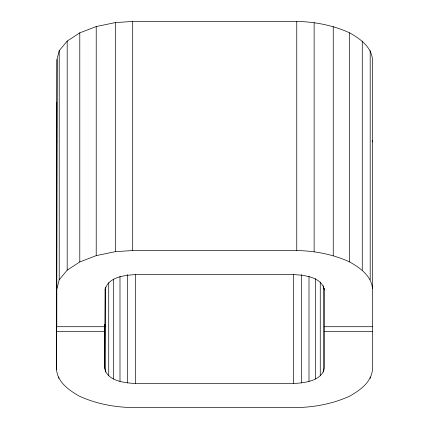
<?xml version="1.0" encoding="UTF-8"?>
<svg xmlns="http://www.w3.org/2000/svg" width="429" height="429" viewBox="0 0 429 429"><rect width="100%" height="100%" fill="white"/><g stroke="black" fill="none" stroke-linecap="round" stroke-linejoin="round"><path stroke-width="0.64" d="M56.521 369.744L57.019 59.438L59.218 50.692L67.192 41.066L79.794 32.856L96.214 26.555L115.337 22.592L132.706 21.45L296.761 21.45C314.95 21.788 333.065 25.29 349.673 32.856C359.899 38.707 371.23 46.557 372.479 59.309L372.479 369.691C371.23 382.443 359.899 390.293 349.673 396.144C333.065 403.71 314.95 407.212 296.761 407.55L132.229 407.55C114.034 407.212 95.919 403.71 79.311 396.144C69.112 390.299 57.781 382.475 56.521 369.744L56.757 102.445M57.019 59.438L56.784 326.716L104.88 326.716L105.105 288.717M324.388 288.406L324.388 368.114C321.653 381.177 304.515 382.845 293.608 383.505L135.382 383.505C124.496 382.845 107.416 381.193 104.622 368.205L104.88 324.705M57.019 288.513L59.218 279.767L59.218 50.692M105.105 290.052C107.663 276.903 124.968 275.236 135.859 274.571L293.608 274.571C304.515 275.23 321.653 276.898 324.388 289.961M372.152 141.854L372.479 140.615M59.218 279.767L67.192 270.141L79.794 261.931L96.214 255.63L115.337 251.667L132.706 250.525L296.761 250.525C314.95 250.863 333.065 254.365 349.673 261.931C359.899 267.782 371.23 275.632 372.479 288.385M324.388 326.716L372.479 326.716M56.757 331.52L104.848 331.52M324.388 331.52L372.479 331.52M56.521 140.669L56.848 141.902M370.195 50.627L370.195 279.703M370.195 377.032L370.195 378.373M362.269 41.066L362.269 270.141M349.673 32.856L349.673 261.931M333.253 26.555L333.253 255.63M323.337 285.693L323.337 372.099M320.265 282.035L320.265 375.809M315.369 278.523L315.369 378.995M314.13 22.592L314.13 251.667M308.998 276.281L308.998 381.44M301.571 274.469L301.571 382.979M296.761 21.45L296.761 250.525M293.608 274.324L293.608 383.505M135.382 274.324L135.382 383.505M132.706 21.45L132.706 250.525M127.413 274.469L127.413 382.979M119.991 276.281L119.991 381.44M115.337 22.592L115.337 251.667M113.615 279.193L113.615 378.995M108.725 282.706L108.725 375.809M105.647 287.033L105.647 372.099M104.622 324.667L104.622 368.205M96.214 26.555L96.214 255.63M79.794 32.856L79.794 261.931M67.192 41.066L67.192 270.141M58.794 377.032L58.794 378.373"/></g></svg>
